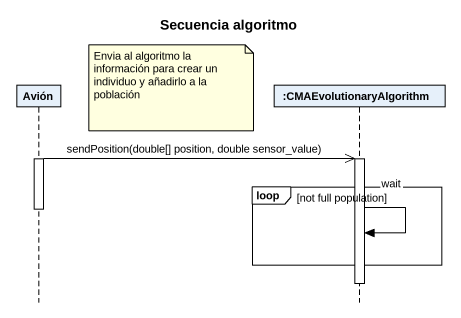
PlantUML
@startuml
title Secuencia algoritmo
hide footbox
participant Avión
participant ":CMAEvolutionaryAlgorithm" as CMAEvolutionaryAlgorithm

note right of Avión : Envia al algoritmo la información para crear un individuo y añadirlo a la población
activate Avión
Avión ->> CMAEvolutionaryAlgorithm : sendPosition(double[] position, double sensor_value)
activate CMAEvolutionaryAlgorithm
loop not full population
  deactivate Avión
  CMAEvolutionaryAlgorithm -> CMAEvolutionaryAlgorithm : wait
end
deactivate CMAEvolutionaryAlgorithm
@enduml
